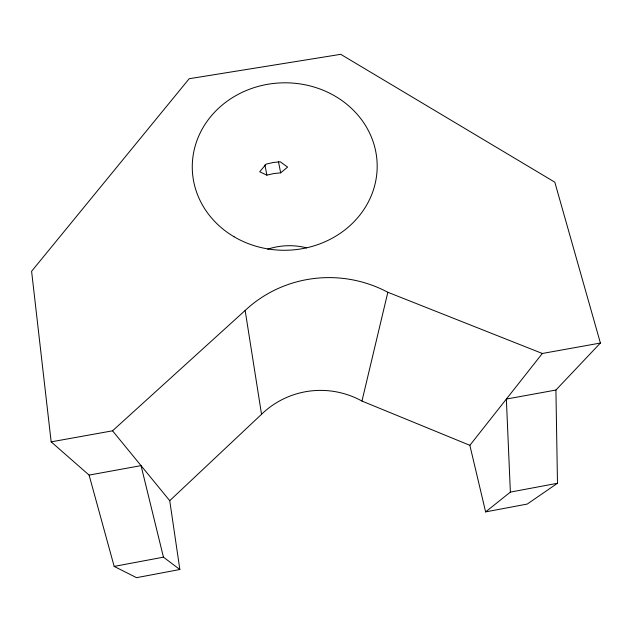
<?xml version="1.0" encoding="UTF-8"?>
<svg xmlns="http://www.w3.org/2000/svg" width="632" height="632" viewBox="0 0 632 632"><rect width="100%" height="100%" fill="white"/><g stroke="black" fill="none" stroke-linecap="round" stroke-linejoin="round"><path stroke-width="0.95" d="M169.739 500.678L261.537 414.3A84.996 84.348 23.3 0 1 361.962 401.059L387.843 292.276L542.335 353.478L600.4 343.034L554.817 182.19L340.743 54.328L189.189 78.724L31.6 271.278L51.168 441.863L89.096 475.09L114.171 566.414L136.536 577.672L179.851 569.511L169.739 500.678L112.543 430.819L51.168 441.863M600.4 343.034L555.915 390.039L557.479 483.267L527.262 504.052L485.621 511.896L469.86 445.323L542.335 353.478M280.671 172.836L287.592 167.109L280.221 161.776L273.095 162.535L266.119 164.123L259.697 171.762L266.878 175.143L273.695 173.579L280.671 172.836L278.475 161.721M112.543 430.819L245.153 310.454A121.731 118.145 8.1 0 1 387.843 292.276M485.621 511.896L510.364 492.107L557.479 483.267M114.171 566.414L163.451 557.171L179.851 569.511M89.096 475.09L141.039 465.626L163.451 557.171M555.915 390.039L506.358 399.068L510.364 492.107M361.962 401.059L469.86 445.323M264.911 164.936L266.878 175.143M245.153 310.454L261.537 414.3M267.699 249.19A65.862 62.347 -1.6 0 1 306.567 247.847M234.03 236.739A92.462 83.732 -1.1 0 0 377.035 170.972A92.462 83.732 -1.1 0 0 243.13 91.901A92.462 83.732 -1.1 0 0 234.03 236.739"/></g></svg>
